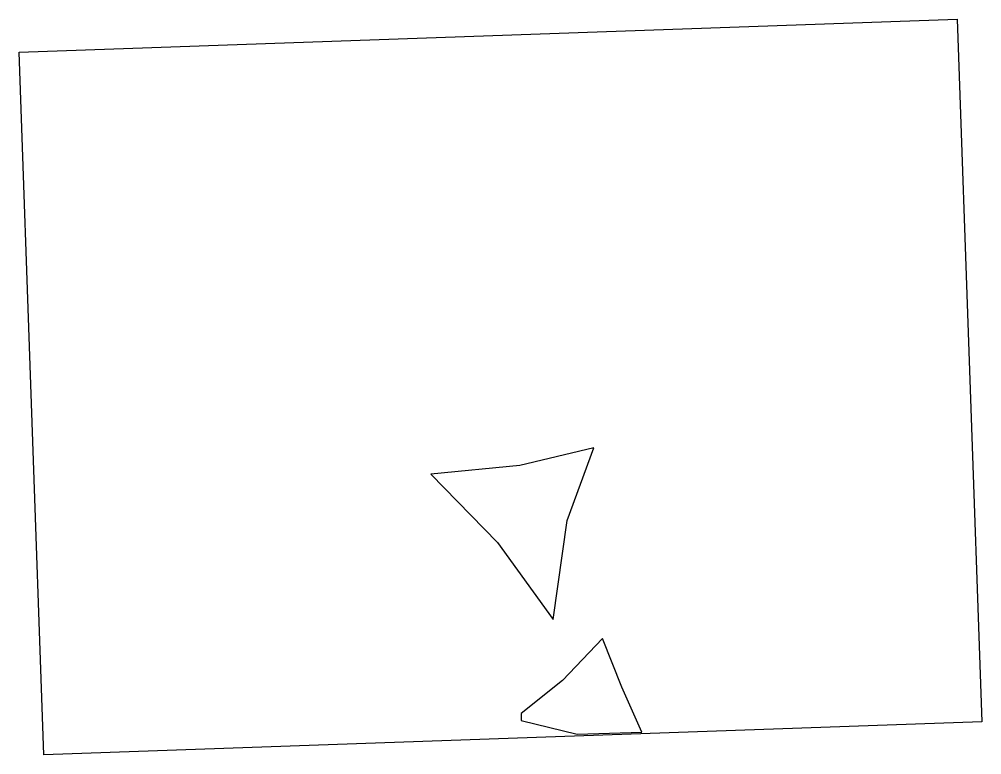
# Model space of a CAD drawing. Header units: millimetres. Extents: x -48 to 245, y -22 to 202.
import ezdxf

# ---------------------------------------------------------------- set-up
doc = ezdxf.new("R2010")
doc.units = ezdxf.units.MM
picture_1 = doc.add_image_def('image1.jpg', size_in_pixel=(2584, 1936))

msp = doc.modelspace()

# ---------------------------------------------------------------- linework, layer by layer
for points in [[(114.59, 19.1), (118.9, 49.21), (126.97, 71.41), (104.45, 65.95), (77.34, 63.37), (97.71, 42.57), (114.59, 19.1)], [(129.6, 13.32), (117.41, 0.54), (104.85, -9.52), (104.85, -11.65), (121.89, -15.76), (141.57, -15.18), (135.55, -1.44), (129.6, 13.32)]]:
    msp.add_lwpolyline(points)

# ---------------------------------------------------------------- pictures from other files: only their frames are drawn
image = msp.add_image(picture_1, insert=(-40.43, -22.05), size_in_units=(285.68, 214.04), rotation=2.0019)
image.dxf.flags = 7

doc.saveas('drawing.dxf')
